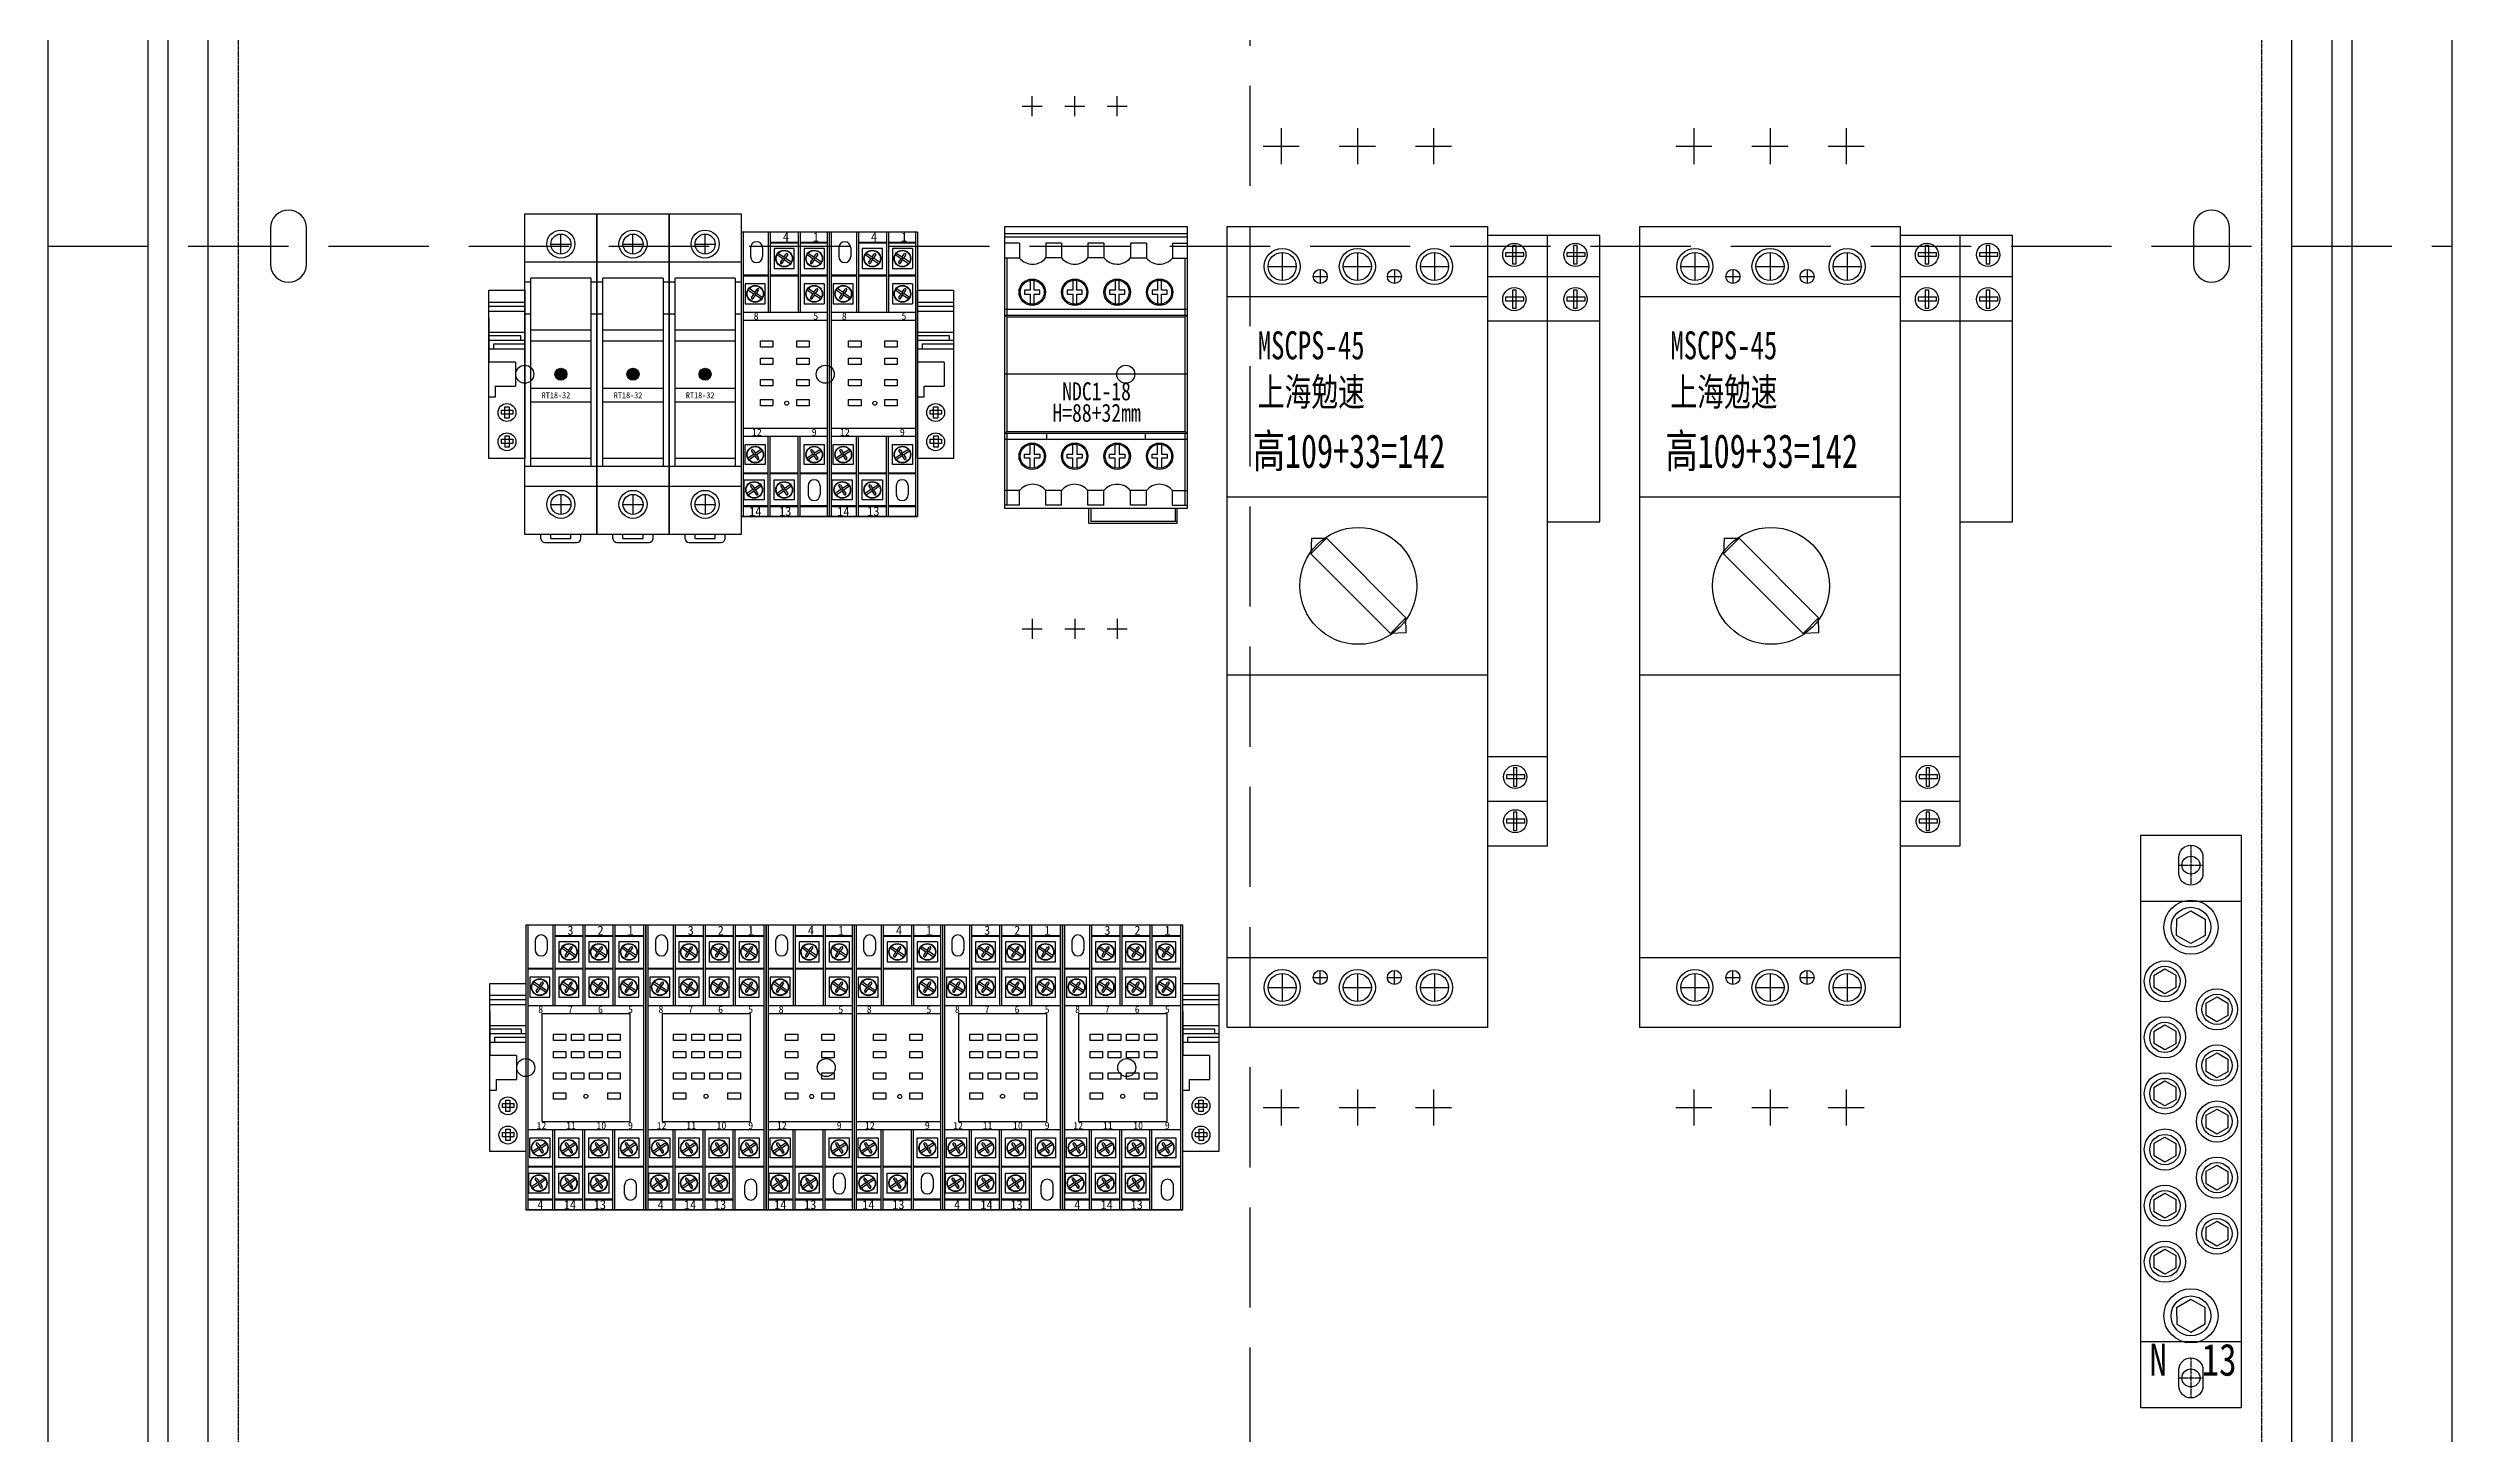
# Model space of a CAD drawing. Extents: x 1629223 to 1629823, y 413747 to 414947.
# Drawn here: x 1629223 to 1629823, y 414050 to 414396 of the extents above; entities that cross this region are included whole.
import ezdxf
from ezdxf.enums import TextEntityAlignment as Align

# ---------------------------------------------------------------- set-up
doc = ezdxf.new("R2010")
doc.units = 0
doc.header["$MEASUREMENT"] = 0
doc.linetypes.add('DASH', pattern=[0.35, 0.25, -0.1])
doc.linetypes.add('LYJS-XX', pattern=[0.35, 0.25, -0.1])
for name, color, linetype in [('EQUIP-插座', 3, 'Continuous'), ('LY-JS-BJ', 7, 'Continuous'), ('LY-JS-YQJ', 7, 'Continuous'), ('LY-SJ-YQJ', 7, 'Continuous'), ('布置图', 20, 'Continuous'), ('注释', 1, 'Continuous')]:
    doc.layers.add(name, color=color, linetype=linetype)
doc.layers.add('LY-二次控制图', color=7, linetype='Continuous', lineweight=18)
doc.styles.add('-宋体', font='', dxfattribs={"width": 0.65})
doc.styles.get('-宋体').set_extended_font_data('NSimSun')

# ---------------------------------------------------------------- blocks, each defined once
blk = doc.blocks.new('A$C7F2E4CF4')
at = {"layer": 'LY-JS-YQJ', "color": 1, "linetype": 'DASH'}
for p, q in [((-3, 0), (3, 0)), ((0, 5), (0, -5))]:
    blk.add_line(p, q, dxfattribs=at)
at = {"layer": 'LY-JS-YQJ', "color": 0, "linetype": 'ByBlock'}
blk.add_lwpolyline([(0, 5), (0, 5, -0.414214), (3, 2), (3, -2, -0.414214), (0, -5), (0, -5, -0.414214), (-3, -2), (-3, 2, -0.414214)], format="xyb", close=True, dxfattribs=at)
blk = doc.blocks.new('13位零排2021')
at = {"layer": 'LY-JS-YQJ', "color": 2, "linetype": 'ByBlock'}
blk.add_lwpolyline([(25, 143), (25, 0), (0, 0), (0, 143)], close=True, dxfattribs=at)
for points in [[(0, 126.5), (25, 126.5)], [(25, 16.5), (0, 16.5)]]:
    blk.add_lwpolyline(points, dxfattribs=at)
at = {"layer": 'LY-JS-YQJ', "color": 3}
for points in [[(12.49, 115.91), (8.94, 117.97), (8.96, 122.07), (12.51, 124.1), (16.06, 122.04), (16.04, 117.94)], [(5.99, 103.38), (3.29, 104.95), (3.3, 108.07), (6.01, 109.62), (8.71, 108.05), (8.7, 104.93)], [(18.99, 96.38), (16.29, 97.95), (16.3, 101.07), (19.01, 102.62), (21.71, 101.05), (21.7, 97.93)], [(5.99, 89.38), (3.29, 90.95), (3.3, 94.07), (6.01, 95.62), (8.71, 94.05), (8.7, 90.93)], [(18.99, 82.38), (16.29, 83.95), (16.3, 87.07), (19.01, 88.62), (21.71, 87.05), (21.7, 83.93)], [(5.99, 75.38), (3.29, 76.95), (3.3, 80.07), (6.01, 81.62), (8.71, 80.05), (8.7, 76.93)], [(18.99, 68.38), (16.29, 69.95), (16.3, 73.07), (19.01, 74.62), (21.71, 73.05), (21.7, 69.93)], [(5.99, 61.38), (3.29, 62.95), (3.3, 66.07), (6.01, 67.62), (8.71, 66.05), (8.7, 62.93)], [(18.99, 54.38), (16.29, 55.95), (16.3, 59.07), (19.01, 60.62), (21.71, 59.05), (21.7, 55.93)], [(5.99, 47.38), (3.29, 48.95), (3.3, 52.07), (6.01, 53.62), (8.71, 52.05), (8.7, 48.93)], [(18.99, 40.38), (16.29, 41.95), (16.3, 45.07), (19.01, 46.62), (21.71, 45.05), (21.7, 41.93)], [(5.99, 33.38), (3.29, 34.95), (3.3, 38.07), (6.01, 39.62), (8.71, 38.05), (8.7, 34.93)], [(12.49, 27.09), (8.94, 25.03), (8.96, 20.93), (12.51, 18.9), (16.06, 20.96), (16.04, 25.06)]]:
    blk.add_lwpolyline(points, close=True, dxfattribs=at)
for centre, radius in [((12.5, 120.01), 6.76), ((12.5, 120.01), 4.97), ((6, 106.5), 5.14), ((6, 106.5), 3.78), ((19, 99.5), 5.14), ((19, 99.5), 3.78), ((6, 92.5), 5.14), ((6, 92.5), 3.78), ((19, 85.5), 5.14), ((19, 85.5), 3.78), ((6, 78.5), 5.14), ((6, 78.5), 3.78), ((19, 71.5), 5.14), ((19, 71.5), 3.78), ((6, 64.5), 5.14), ((6, 64.5), 3.78), ((19, 57.5), 5.14), ((19, 57.5), 3.78), ((6, 50.5), 5.14), ((6, 50.5), 3.78), ((19, 43.5), 5.14), ((19, 43.5), 3.78), ((6, 36.5), 5.14), ((6, 36.5), 3.78), ((12.5, 22.99), 6.76), ((12.5, 22.99), 4.97)]:
    blk.add_circle(centre, radius, dxfattribs=at)
at = {"layer": 'LY-JS-YQJ', "color": 0}
for p in [(12.5, 135.5), (12.5, 7.5)]:
    blk.add_blockref('A$C7F2E4CF4', p, dxfattribs=at)
at = {"layer": 'LY-JS-YQJ', "color": 1, "style": '-宋体', "width": 0.8}
blk.add_text('N', height=8, dxfattribs=at).set_placement((2.16, 8.05))
at = {"layer": 'LY-JS-YQJ', "color": 4, "style": '-宋体', "width": 0.8}
blk.add_text('13', height=8, dxfattribs=at).set_placement((15.18, 8.05))
blk = doc.blocks.new('端子堵头')
at = {"layer": 'LY-JS-YQJ'}
for p, q in [((0, 39.03), (9, 39.03)), ((0, 37.96), (9, 37.96)), ((0, 36.73), (9, 36.73)), ((0, 35), (0, 24)), ((0, 31.48), (9, 31.48)), ((7.97, 30.59), (0, 30.59)), ((7.97, 29.53), (7.97, 30.59)), ((9, 35), (9, 24)), ((9, 34.58), (9, 33.47)), ((0, 29.53), (9, 29.53)), ((0, 27.32), (9, 27.32)), ((1.25, 27.32), (1.25, 28.56)), ((1.25, 28.56), (9, 28.56)), ((6.66, 24), (0, 24)), ((6.66, 24), (6.66, 18)), ((1.59, 15.27), (0, 15.27)), ((1.59, 18), (1.59, 15.27)), ((1.59, 18), (6.66, 18))]:
    blk.add_line(p, q, dxfattribs=at)
for points in [[(0, 42), (9, 42), (9, 0), (0, 0)], [(3.2, 12.05), (6.01, 12.05), (6.01, 10.99), (3.2, 10.99)], [(5.06, 12.84), (5.06, 10.03), (3.99, 10.03), (3.99, 12.84)], [(3.2, 4.76), (6.01, 4.76), (6.01, 3.69), (3.2, 3.69)], [(5.13, 5.6), (5.13, 2.79), (4.06, 2.79), (4.06, 5.6)]]:
    blk.add_lwpolyline(points, close=True, dxfattribs=at)
for centre in [(4.54, 11.43), (4.54, 4.14)]:
    blk.add_circle(centre, 2.23, dxfattribs=at)
blk = doc.blocks.new('接触器NDC1 18A-2022.1')
at = {"color": 0, "linetype": 'Continuous', "lineweight": 25}
for p, q in [((0, 36.91), (45.5, 36.91)), ((0, -33.53), (0, 36.91)), ((45.5, 36.91), (45.5, -33.53)), ((0, 35.17), (45.5, 35.17)), ((0, 34.27), (45.5, 34.27)), ((3.65, 32.71), (0, 32.71)), ((3.65, 32.71), (3.65, 29.01)), ((10.25, 32.71), (10.25, 29.02)), ((14.15, 32.71), (10.25, 32.71)), ((14.15, 32.72), (14.15, 29.02)), ((20.75, 32.72), (20.75, 29.02)), ((24.75, 32.72), (20.75, 32.72)), ((24.75, 32.73), (24.75, 29.03)), ((35.35, 32.71), (31.34, 32.71)), ((35.35, 32.71), (35.35, 29.01)), ((41.85, 32.71), (41.85, 29.01)), ((41.85, 32.71), (45.5, 32.71)), ((3.65, 29.01), (0, 29.01)), ((0.5, 29.01), (0.5, 14.78)), ((24.75, 29.03), (20.75, 29.02)), ((35.35, 29.01), (31.34, 29.01)), ((45, 14.78), (45, 29.01)), ((4.95, 20.97), (4.95, 19.97)), ((6.35, 20.97), (4.95, 20.97)), ((4.95, 19.97), (6.35, 19.97)), ((6.35, 23.42), (6.35, 20.97)), ((6.35, 19.97), (6.35, 17.51)), ((7.35, 20.97), (7.35, 23.42)), ((8.75, 20.97), (7.35, 20.97)), ((7.35, 19.97), (8.75, 19.97)), ((7.35, 17.51), (7.35, 19.97)), ((8.75, 19.97), (8.75, 20.97)), ((15.55, 20.97), (15.55, 19.97)), ((16.95, 20.97), (15.55, 20.97)), ((15.55, 19.97), (16.95, 19.97)), ((16.95, 23.42), (16.95, 20.97)), ((16.95, 19.97), (16.95, 17.51)), ((17.95, 20.97), (17.95, 23.42)), ((19.35, 20.97), (17.95, 20.97)), ((17.95, 19.97), (19.35, 19.97)), ((17.95, 17.51), (17.95, 19.97)), ((19.35, 19.97), (19.35, 20.97)), ((26.15, 20.97), (26.15, 19.97)), ((27.55, 20.97), (26.15, 20.97)), ((26.15, 19.97), (27.55, 19.97)), ((27.55, 23.42), (27.55, 20.97)), ((27.55, 19.97), (27.55, 17.51)), ((28.55, 20.97), (28.55, 23.42)), ((29.95, 20.97), (28.55, 20.97)), ((28.55, 19.97), (29.95, 19.97)), ((28.55, 17.51), (28.55, 19.97)), ((29.95, 19.97), (29.95, 20.97)), ((36.75, 20.97), (36.75, 19.97)), ((38.15, 20.97), (36.75, 20.97)), ((36.75, 19.97), (38.15, 19.97)), ((38.15, 23.42), (38.15, 20.97)), ((38.15, 19.97), (38.15, 17.51)), ((39.15, 20.97), (39.15, 23.42)), ((40.55, 20.97), (39.15, 20.97)), ((39.15, 19.97), (40.55, 19.97)), ((39.15, 17.51), (39.15, 19.97)), ((40.55, 19.97), (40.55, 20.97)), ((0, 16.22), (45.5, 16.22)), ((0, 14.78), (45.5, 14.78)), ((0.5, 14.28), (0, 14.78)), ((0.5, 14.28), (0.5, -14.28)), ((45, 14.28), (0.5, 14.28)), ((45.5, 14.78), (45, 14.28)), ((45, -14.28), (45, 14.28)), ((0.5, -14.28), (0, -14.78)), ((45.5, -14.78), (0, -14.78)), ((0, -16.22), (45.5, -16.22)), ((45.5, -16.28), (0, -16.28)), ((0.5, -14.28), (45, -14.28)), ((0.5, -14.78), (0.5, -32.63)), ((6.35, -19.97), (6.35, -17.51)), ((7.35, -17.51), (7.35, -19.97)), ((10.5, -16.28), (10.5, -14.78)), ((16.95, -19.97), (16.95, -17.51)), ((17.95, -17.51), (17.95, -19.97)), ((27.55, -19.97), (27.55, -17.51)), ((28.55, -17.51), (28.55, -19.97)), ((35, -14.78), (35, -16.28)), ((38.15, -19.97), (38.15, -17.51)), ((39.15, -17.51), (39.15, -19.97)), ((45.5, -14.78), (45, -14.28)), ((45, -32.71), (45, -14.78)), ((4.95, -19.97), (6.35, -19.97)), ((4.95, -20.97), (4.95, -19.97)), ((6.35, -20.97), (4.95, -20.97)), ((6.35, -23.42), (6.35, -20.97)), ((7.35, -19.97), (8.75, -19.97)), ((7.35, -20.97), (7.35, -23.42)), ((8.75, -20.97), (7.35, -20.97)), ((8.75, -19.97), (8.75, -20.97)), ((15.55, -19.97), (16.95, -19.97)), ((15.55, -20.97), (15.55, -19.97)), ((16.95, -20.97), (15.55, -20.97)), ((16.95, -23.42), (16.95, -20.97)), ((17.95, -19.97), (19.35, -19.97)), ((17.95, -20.97), (17.95, -23.42)), ((19.35, -20.97), (17.95, -20.97)), ((19.35, -19.97), (19.35, -20.97)), ((26.15, -19.97), (27.55, -19.97)), ((26.15, -20.97), (26.15, -19.97)), ((27.55, -20.97), (26.15, -20.97)), ((27.55, -23.42), (27.55, -20.97)), ((28.55, -19.97), (29.95, -19.97)), ((28.55, -20.97), (28.55, -23.42)), ((29.95, -20.97), (28.55, -20.97)), ((29.95, -19.97), (29.95, -20.97)), ((36.75, -19.97), (38.15, -19.97)), ((36.75, -20.97), (36.75, -19.97)), ((38.15, -20.97), (36.75, -20.97)), ((38.15, -23.42), (38.15, -20.97)), ((39.15, -19.97), (40.55, -19.97)), ((39.15, -20.97), (39.15, -23.42)), ((40.55, -20.97), (39.15, -20.97)), ((40.55, -19.97), (40.55, -20.97)), ((3.65, -29.01), (0, -29.01)), ((3.65, -32.71), (3.65, -29.01)), ((10.25, -32.71), (10.25, -29.02)), ((14.15, -32.72), (14.15, -29.02)), ((20.75, -32.72), (20.75, -29.02)), ((24.75, -29.03), (20.75, -29.02)), ((24.75, -32.73), (24.75, -29.03)), ((35.35, -29.01), (31.34, -29.01)), ((35.35, -32.71), (35.35, -29.01)), ((41.85, -32.71), (41.85, -29.01)), ((3.65, -32.71), (0, -32.71)), ((14.15, -32.71), (10.25, -32.71)), ((24.75, -32.72), (20.75, -32.72)), ((20.95, -37.29), (20.95, -33.53)), ((21.45, -33.53), (21.45, -36.79)), ((35.35, -32.71), (31.34, -32.71)), ((41.85, -32.71), (45.5, -32.71)), ((42.5, -33.53), (42.5, -36.79)), ((43, -37.29), (43, -33.53)), ((43, -37.29), (20.95, -37.29))]:
    blk.add_line(p, q, dxfattribs=at)
at = {"color": 0}
for p, q in [((31.34, 32.71), (31.34, 29.01)), ((14.15, 29.02), (10.25, 29.02)), ((41.85, 29.01), (45.5, 29.01)), ((14.15, -29.02), (10.25, -29.02)), ((31.34, -32.71), (31.34, -29.01)), ((41.85, -29.01), (45.5, -29.01)), ((45.5, -33.53), (0, -33.53)), ((43, -36.79), (21.45, -36.79))]:
    blk.add_line(p, q, dxfattribs=at)
at = {"color": 1, "linetype": 'Continuous', "lineweight": 25}
blk.add_line((45.5, 0), (0, 0), dxfattribs=at)
at = {"color": 0}
for centre, radius in [((6.85, 20.47), 3.3), ((6.85, 20.47), 3), ((17.45, 20.47), 3.3), ((17.45, 20.47), 3), ((28.05, 20.47), 3.3), ((28.05, 20.47), 3), ((38.65, 20.47), 3.3), ((38.65, 20.47), 3), ((6.85, -20.47), 3.3), ((6.85, -20.47), 3), ((17.45, -20.47), 3.3), ((17.45, -20.47), 3), ((28.05, -20.47), 3.3), ((28.05, -20.47), 3), ((38.65, -20.47), 3.3), ((38.65, -20.47), 3)]:
    blk.add_circle(centre, radius, dxfattribs=at)
at = {"color": 0, "linetype": 'Continuous', "lineweight": 25}
for centre, radius, start, end in [((6.95, 31.76), 4.29, 219.88933, 320.30086), ((17.45, 31.78), 4.3, 219.95019, 320.04981), ((28.05, 31.78), 4.29, 219.69937, 319.91978), ((38.6, 31.67), 4.2, 219.26774, 320.73227), ((6.95, -31.76), 4.29, 39.69914, 140.11067), ((17.45, -31.78), 4.3, 39.95019, 140.04981), ((28.05, -31.78), 4.29, 40.08022, 140.30063), ((38.6, -31.67), 4.2, 39.26773, 140.73226)]:
    blk.add_arc(centre, radius, start, end, dxfattribs=at)
at = {"layer": 'LY-SJ-YQJ', "color": 1, "linetype": 'ByBlock'}
for p, q in [((4.35, 66.92), (9.35, 66.92)), ((6.85, 64.42), (6.85, 69.42)), ((14.95, 66.92), (19.95, 66.92)), ((17.45, 64.42), (17.45, 69.42)), ((25.55, 66.92), (30.55, 66.92)), ((28.05, 64.42), (28.05, 69.42)), ((4.35, -63.53), (9.35, -63.53)), ((6.85, -61.03), (6.85, -66.03)), ((14.95, -63.53), (19.95, -63.53)), ((17.45, -61.03), (17.45, -66.03)), ((25.55, -63.53), (30.55, -63.53)), ((28.05, -61.03), (28.05, -66.03))]:
    blk.add_line(p, q, dxfattribs=at)
at = {"color": 3, "linetype": 'ByBlock', "lineweight": -3, "style": '-宋体', "width": 0.8}
for s, p in [('NDC1-18', (22.91, -4.26)), ('H=88+32mm', (22.91, -9.63))]:
    blk.add_text(s, height=4.5, dxfattribs=at).set_placement(p, align=Align.MIDDLE_CENTER)
blk = doc.blocks.new('RT18保险 正视图')
at = {"layer": 'LY-JS-YQJ'}
blk.add_hatch(color=1, dxfattribs=at).paths.add_polyline_path([(1.5, -40, 1), (-1.5, -40, 1)])
for p, q in [((-9, -80), (-9, 0)), ((-9, 0), (9, 0)), ((9, 0), (9, -80)), ((0, -10.01), (0, -5.01)), ((-2.5, -7.51), (2.5, -7.51)), ((9, -12.01), (-9, -12.01)), ((-7.5, -17), (-9, -17)), ((7.5, -16), (-7.5, -16)), ((-7.5, -63), (-7.5, -16)), ((7.5, -16), (7.5, -63)), ((9, -17), (7.5, -17)), ((-7.5, -25), (-9, -25)), ((7.5, -29), (-7.5, -29)), ((9, -25), (7.5, -25)), ((7.5, -31.75), (-7.5, -31.75)), ((-7.5, -43.5), (7.5, -43.5)), ((-7.5, -46.9), (7.5, -46.9)), ((9, -63), (-9, -63)), ((7.5, -61), (-7.5, -61)), ((9, -67.99), (-9, -67.99)), ((0, -69.99), (0, -74.99)), ((-2.5, -72.49), (2.5, -72.49)), ((9, -80), (-9, -80)), ((-5, -81), (-5, -80)), ((-4, -82), (4, -82)), ((-2.5, -81), (-2.5, -80)), ((-2.5, -81), (2.5, -81)), ((2.5, -81), (2.5, -80)), ((5, -81), (5, -80))]:
    blk.add_line(p, q, dxfattribs=at)
for centre, radius in [((0, -7.51), 3.5), ((0, -7.51), 2.5), ((0, -72.49), 3.5), ((0, -72.49), 2.5)]:
    blk.add_circle(centre, radius, dxfattribs=at)
at = {"layer": 'LY-JS-YQJ', "color": 1}
blk.add_circle((0, -40), 1.5, dxfattribs=at)
at = {"layer": 'LY-JS-YQJ'}
for centre, start, end in [((-4, -81), 180, 270), ((4, -81), 270, 0)]:
    blk.add_arc(centre, 1, start, end, dxfattribs=at)
at = {"layer": 'LY-JS-YQJ', "insert": (-4.8, -44.5), "char_height": 1.5, "width": 12.3, "attachment_point": 1}
blk.add_mtext('RT18-32', dxfattribs=at)
blk = doc.blocks.new('RT18-32X-6A')
at = {"layer": 'LY-JS-YQJ'}
blk.add_blockref('RT18保险 正视图', (9, 80), dxfattribs=at)
blk = doc.blocks.new('HH54P')
at = {"layer": 'LY-JS-YQJ'}
for p, q in [((0, 71), (0, 68.5)), ((30, 71), (0, 71)), ((0, 71), (0, 0)), ((0.5, 71), (0.5, 0)), ((2.34, 67.09), (2.34, 64.88)), ((5.34, 67.09), (5.34, 64.88)), ((6.75, 71), (6.75, 51)), ((7.25, 71), (7.25, 51)), ((7.25, 68.5), (14.25, 68.5)), ((7.25, 68.3), (14.25, 68.3)), ((13.24, 66.87), (8.24, 66.87)), ((8.24, 66.87), (8.24, 61.87)), ((13.24, 61.87), (13.24, 66.87)), ((14.25, 71), (14.25, 51)), ((14.75, 71), (14.75, 51)), ((14.75, 68.5), (21.75, 68.5)), ((14.75, 68.3), (21.75, 68.3)), ((15.74, 66.87), (15.74, 61.87)), ((20.74, 66.87), (15.74, 66.87)), ((20.74, 61.87), (20.74, 66.87)), ((21.75, 71), (21.75, 51)), ((22.25, 71), (22.25, 51)), ((22.25, 68.5), (29.5, 68.5)), ((22.25, 68.3), (29.5, 68.3)), ((28.24, 66.87), (23.24, 66.87)), ((23.24, 66.87), (23.24, 61.87)), ((28.24, 61.87), (28.24, 66.87)), ((29.5, 0), (29.5, 71)), ((30, 0), (30, 71)), ((0.5, 60.3), (6.75, 60.3)), ((0.5, 60.1), (6.75, 60.1)), ((7.25, 60.3), (14.25, 60.3)), ((7.25, 60.1), (14.25, 60.1)), ((8.24, 61.87), (13.24, 61.87)), ((10.4, 64.3), (8.95, 65.27)), ((10.67, 64.71), (9.21, 65.67)), ((9.86, 63.48), (10.4, 64.3)), ((10.26, 63.22), (10.8, 64.04)), ((11.07, 64.44), (10.4, 64.3)), ((10.67, 64.71), (11.21, 65.53)), ((10.67, 64.71), (10.8, 64.04)), ((12.26, 63.08), (10.8, 64.04)), ((11.07, 64.44), (11.61, 65.26)), ((12.53, 63.48), (11.07, 64.44)), ((14.75, 60.3), (21.75, 60.3)), ((14.75, 60.1), (21.75, 60.1)), ((15.74, 61.87), (20.74, 61.87)), ((17.9, 64.3), (16.45, 65.27)), ((18.17, 64.71), (16.71, 65.67)), ((17.36, 63.48), (17.9, 64.3)), ((17.76, 63.22), (18.3, 64.04)), ((18.57, 64.44), (17.9, 64.3)), ((18.17, 64.71), (18.71, 65.53)), ((18.17, 64.71), (18.3, 64.04)), ((19.76, 63.08), (18.3, 64.04)), ((18.57, 64.44), (19.11, 65.26)), ((20.03, 63.48), (18.57, 64.44)), ((22.25, 60.3), (29.5, 60.3)), ((22.25, 60.1), (29.5, 60.1)), ((23.24, 61.87), (28.24, 61.87)), ((25.4, 64.3), (23.95, 65.27)), ((25.67, 64.71), (24.21, 65.67)), ((24.86, 63.48), (25.4, 64.3)), ((25.26, 63.22), (25.8, 64.04)), ((26.07, 64.44), (25.4, 64.3)), ((25.67, 64.71), (26.21, 65.53)), ((25.67, 64.71), (25.8, 64.04)), ((27.26, 63.08), (25.8, 64.04)), ((26.07, 64.44), (26.61, 65.26)), ((27.53, 63.48), (26.07, 64.44)), ((5.99, 58.07), (0.99, 58.07)), ((0.99, 58.07), (0.99, 53.07)), ((3.15, 55.51), (1.7, 56.47)), ((3.42, 55.91), (1.96, 56.87)), ((2.61, 54.68), (3.15, 55.51)), ((3.01, 54.42), (3.55, 55.24)), ((3.82, 55.64), (3.15, 55.51)), ((3.42, 55.91), (3.96, 56.73)), ((3.42, 55.91), (3.55, 55.24)), ((5.01, 54.28), (3.55, 55.24)), ((3.82, 55.64), (4.36, 56.46)), ((5.28, 54.68), (3.82, 55.64)), ((5.99, 53.07), (5.99, 58.07)), ((8.24, 58.07), (8.24, 53.07)), ((13.24, 58.07), (8.24, 58.07)), ((10.4, 55.51), (8.95, 56.47)), ((10.67, 55.91), (9.21, 56.87)), ((9.86, 54.68), (10.4, 55.51)), ((10.26, 54.42), (10.8, 55.24)), ((11.07, 55.64), (10.4, 55.51)), ((10.67, 55.91), (11.21, 56.73)), ((10.67, 55.91), (10.8, 55.24)), ((12.26, 54.28), (10.8, 55.24)), ((11.07, 55.64), (11.61, 56.46)), ((12.53, 54.68), (11.07, 55.64)), ((13.24, 53.07), (13.24, 58.07)), ((20.74, 58.07), (15.74, 58.07)), ((15.74, 58.07), (15.74, 53.07)), ((17.9, 55.51), (16.45, 56.47)), ((18.17, 55.91), (16.71, 56.87)), ((17.36, 54.68), (17.9, 55.51)), ((17.76, 54.42), (18.3, 55.24)), ((18.57, 55.64), (17.9, 55.51)), ((18.17, 55.91), (18.71, 56.73)), ((18.17, 55.91), (18.3, 55.24)), ((19.76, 54.28), (18.3, 55.24)), ((18.57, 55.64), (19.11, 56.46)), ((20.03, 54.68), (18.57, 55.64)), ((20.74, 53.07), (20.74, 58.07)), ((23.24, 58.07), (23.24, 53.07)), ((28.24, 58.07), (23.24, 58.07)), ((25.4, 55.51), (23.95, 56.47)), ((25.67, 55.91), (24.21, 56.87)), ((24.86, 54.68), (25.4, 55.51)), ((25.26, 54.42), (25.8, 55.24)), ((26.07, 55.64), (25.4, 55.51)), ((25.67, 55.91), (26.21, 56.73)), ((25.67, 55.91), (25.8, 55.24)), ((27.26, 54.28), (25.8, 55.24)), ((26.07, 55.64), (26.61, 56.46)), ((27.53, 54.68), (26.07, 55.64)), ((28.24, 53.07), (28.24, 58.07)), ((0.5, 51), (29.5, 51)), ((0.99, 53.07), (5.99, 53.07)), ((4, 49), (4, 22)), ((4, 49), (26, 49)), ((8.24, 53.07), (13.24, 53.07)), ((15.74, 53.07), (20.74, 53.07)), ((23.24, 53.07), (28.24, 53.07)), ((26, 49), (26, 22)), ((0.5, 20), (29.5, 20)), ((4, 22), (26, 22)), ((6.75, 0), (6.75, 20)), ((7.25, 0), (7.25, 20)), ((14.25, 0), (14.25, 20)), ((14.75, 0), (14.75, 20)), ((21.75, 0), (21.75, 20)), ((22.25, 0), (22.25, 20)), ((0.99, 12.93), (0.99, 17.93)), ((0.99, 17.93), (5.99, 17.93)), ((5.99, 12.93), (0.99, 12.93)), ((3.15, 15.49), (1.7, 14.53)), ((3.42, 15.09), (1.96, 14.13)), ((2.61, 16.32), (3.15, 15.49)), ((3.01, 16.58), (3.55, 15.76)), ((3.82, 15.36), (3.15, 15.49)), ((3.42, 15.09), (3.55, 15.76)), ((3.42, 15.09), (3.96, 14.27)), ((5.01, 16.72), (3.55, 15.76)), ((5.28, 16.32), (3.82, 15.36)), ((3.82, 15.36), (4.36, 14.54)), ((5.99, 17.93), (5.99, 12.93)), ((8.24, 17.93), (13.24, 17.93)), ((8.24, 12.93), (8.24, 17.93)), ((13.24, 12.93), (8.24, 12.93)), ((10.4, 15.49), (8.95, 14.53)), ((10.67, 15.09), (9.21, 14.13)), ((9.86, 16.32), (10.4, 15.49)), ((10.26, 16.58), (10.8, 15.76)), ((11.07, 15.36), (10.4, 15.49)), ((10.67, 15.09), (10.8, 15.76)), ((10.67, 15.09), (11.21, 14.27)), ((12.26, 16.72), (10.8, 15.76)), ((12.53, 16.32), (11.07, 15.36)), ((11.07, 15.36), (11.61, 14.54)), ((13.24, 17.93), (13.24, 12.93)), ((15.74, 12.93), (15.74, 17.93)), ((15.74, 17.93), (20.74, 17.93)), ((20.74, 12.93), (15.74, 12.93)), ((17.9, 15.49), (16.45, 14.53)), ((18.17, 15.09), (16.71, 14.13)), ((17.36, 16.32), (17.9, 15.49)), ((17.76, 16.58), (18.3, 15.76)), ((18.57, 15.36), (17.9, 15.49)), ((18.17, 15.09), (18.3, 15.76)), ((18.17, 15.09), (18.71, 14.27)), ((19.76, 16.72), (18.3, 15.76)), ((20.03, 16.32), (18.57, 15.36)), ((18.57, 15.36), (19.11, 14.54)), ((20.74, 17.93), (20.74, 12.93)), ((23.24, 17.93), (28.24, 17.93)), ((23.24, 12.93), (23.24, 17.93)), ((28.24, 12.93), (23.24, 12.93)), ((25.4, 15.49), (23.95, 14.53)), ((25.67, 15.09), (24.21, 14.13)), ((24.86, 16.32), (25.4, 15.49)), ((25.26, 16.58), (25.8, 15.76)), ((26.07, 15.36), (25.4, 15.49)), ((25.67, 15.09), (25.8, 15.76)), ((25.67, 15.09), (26.21, 14.27)), ((27.26, 16.72), (25.8, 15.76)), ((27.53, 16.32), (26.07, 15.36)), ((26.07, 15.36), (26.61, 14.54)), ((28.24, 17.93), (28.24, 12.93)), ((0.5, 10.9), (6.75, 10.9)), ((0.5, 10.7), (6.75, 10.7)), ((0.74, 4.13), (0.74, 9.13)), ((0.74, 9.13), (5.74, 9.13)), ((2.9, 6.7), (1.45, 5.73)), ((3.17, 6.29), (1.71, 5.33)), ((2.36, 7.52), (2.9, 6.7)), ((2.76, 7.78), (3.3, 6.96)), ((3.57, 6.56), (2.9, 6.7)), ((3.17, 6.29), (3.3, 6.96)), ((3.17, 6.29), (3.71, 5.47)), ((4.76, 7.92), (3.3, 6.96)), ((5.03, 7.52), (3.57, 6.56)), ((3.57, 6.56), (4.11, 5.74)), ((5.74, 9.13), (5.74, 4.13)), ((7.25, 10.9), (14.25, 10.9)), ((7.25, 10.7), (14.25, 10.7)), ((8.24, 9.13), (13.24, 9.13)), ((8.24, 4.13), (8.24, 9.13)), ((10.4, 6.7), (8.95, 5.73)), ((10.67, 6.29), (9.21, 5.33)), ((9.86, 7.52), (10.4, 6.7)), ((10.26, 7.78), (10.8, 6.96)), ((11.07, 6.56), (10.4, 6.7)), ((10.67, 6.29), (10.8, 6.96)), ((10.67, 6.29), (11.21, 5.47)), ((12.26, 7.92), (10.8, 6.96)), ((12.53, 7.52), (11.07, 6.56)), ((11.07, 6.56), (11.61, 5.74)), ((13.24, 9.13), (13.24, 4.13)), ((14.75, 10.9), (21.75, 10.9)), ((14.75, 10.7), (21.75, 10.7)), ((15.74, 4.13), (15.74, 9.13)), ((15.74, 9.13), (20.74, 9.13)), ((17.9, 6.7), (16.45, 5.73)), ((18.17, 6.29), (16.71, 5.33)), ((17.36, 7.52), (17.9, 6.7)), ((17.76, 7.78), (18.3, 6.96)), ((18.57, 6.56), (17.9, 6.7)), ((18.17, 6.29), (18.3, 6.96)), ((18.17, 6.29), (18.71, 5.47)), ((19.76, 7.92), (18.3, 6.96)), ((20.03, 7.52), (18.57, 6.56)), ((18.57, 6.56), (19.11, 5.74)), ((20.74, 9.13), (20.74, 4.13)), ((22.25, 10.9), (29.5, 10.9)), ((22.25, 10.7), (29.5, 10.7)), ((24.65, 3.91), (24.65, 6.12)), ((27.65, 3.91), (27.65, 6.12)), ((30, 0), (0, 0)), ((0, 0), (30, 0)), ((0.5, 2.7), (6.75, 2.7)), ((0.5, 2.5), (6.75, 2.5)), ((5.74, 4.13), (0.74, 4.13)), ((7.25, 2.7), (14.25, 2.7)), ((7.25, 2.5), (14.25, 2.5)), ((13.24, 4.13), (8.24, 4.13)), ((14.75, 2.7), (21.75, 2.7)), ((14.75, 2.5), (21.75, 2.5)), ((20.74, 4.13), (15.74, 4.13))]:
    blk.add_line(p, q, dxfattribs=at)
for points in [[(6.88, 43.81), (9.97, 43.81), (9.97, 42.22), (6.88, 42.22)], [(11.41, 43.81), (14.5, 43.81), (14.5, 42.22), (11.41, 42.22)], [(15.93, 43.81), (19.03, 43.81), (19.03, 42.22), (15.93, 42.22)], [(20.46, 43.81), (23.56, 43.81), (23.56, 42.22), (20.46, 42.22)], [(6.88, 39.53), (9.97, 39.53), (9.97, 37.95), (6.88, 37.95)], [(11.41, 39.53), (14.5, 39.53), (14.5, 37.95), (11.41, 37.95)], [(15.93, 39.53), (19.03, 39.53), (19.03, 37.95), (15.93, 37.95)], [(20.46, 39.53), (23.56, 39.53), (23.56, 37.95), (20.46, 37.95)], [(6.88, 34.15), (9.97, 34.15), (9.97, 32.57), (6.88, 32.57)], [(11.41, 34.15), (14.5, 34.15), (14.5, 32.57), (11.41, 32.57)], [(15.93, 34.15), (19.03, 34.15), (19.03, 32.57), (15.93, 32.57)], [(20.46, 34.15), (23.56, 34.15), (23.56, 32.57), (20.46, 32.57)], [(6.88, 29.16), (9.97, 29.16), (9.97, 27.58), (6.88, 27.58)], [(20.46, 29.16), (23.56, 29.16), (23.56, 27.58), (20.46, 27.58)]]:
    blk.add_lwpolyline(points, close=True, dxfattribs=at)
for centre, radius in [((10.74, 64.37), 2.09), ((10.74, 64.37), 2), ((18.24, 64.37), 2.09), ((18.24, 64.37), 2), ((25.74, 64.37), 2.09), ((25.74, 64.37), 2), ((3.49, 55.57), 2.09), ((3.49, 55.57), 2), ((10.74, 55.57), 2.09), ((10.74, 55.57), 2), ((18.24, 55.57), 2.09), ((18.24, 55.57), 2), ((25.74, 55.57), 2.09), ((25.74, 55.57), 2), ((15, 28.33), 0.5), ((3.49, 15.43), 2.09), ((3.49, 15.43), 2), ((10.74, 15.43), 2.09), ((10.74, 15.43), 2), ((18.24, 15.43), 2.09), ((18.24, 15.43), 2), ((25.74, 15.43), 2.09), ((25.74, 15.43), 2), ((3.24, 6.63), 2.09), ((3.24, 6.63), 2), ((10.74, 6.63), 2.09), ((10.74, 6.63), 2), ((18.24, 6.63), 2.09), ((18.24, 6.63), 2)]:
    blk.add_circle(centre, radius, dxfattribs=at)
for centre, radius, start, end in [((3.84, 67.09), 1.5, 0, 180), ((3.84, 64.88), 1.5, 180, 0), ((10.06, 63.35), 0.24, 146.59494, 326.59494), ((11.41, 65.39), 0.24, 326.59494, 146.59494), ((17.56, 63.35), 0.24, 146.59494, 326.59494), ((18.91, 65.39), 0.24, 326.59494, 146.59494), ((25.06, 63.35), 0.24, 146.59494, 326.59494), ((26.41, 65.39), 0.24, 326.59494, 146.59494), ((2.81, 54.55), 0.24, 146.59494, 326.59494), ((4.16, 56.6), 0.24, 326.59494, 146.59494), ((10.06, 54.55), 0.24, 146.59494, 326.59494), ((11.41, 56.6), 0.24, 326.59494, 146.59494), ((17.56, 54.55), 0.24, 146.59494, 326.59494), ((18.91, 56.6), 0.24, 326.59494, 146.59494), ((25.06, 54.55), 0.24, 146.59494, 326.59494), ((26.41, 56.6), 0.24, 326.59494, 146.59494), ((2.81, 16.45), 0.24, 33.40506, 213.40506), ((4.16, 14.4), 0.24, 213.40506, 33.40506), ((10.06, 16.45), 0.24, 33.40506, 213.40506), ((11.41, 14.4), 0.24, 213.40506, 33.40506), ((17.56, 16.45), 0.24, 33.40506, 213.40506), ((18.91, 14.4), 0.24, 213.40506, 33.40506), ((25.06, 16.45), 0.24, 33.40506, 213.40506), ((26.41, 14.4), 0.24, 213.40506, 33.40506), ((2.56, 7.65), 0.24, 33.40506, 213.40506), ((10.06, 7.65), 0.24, 33.40506, 213.40506), ((17.56, 7.65), 0.24, 33.40506, 213.40506), ((26.15, 6.12), 1.5, 0, 180), ((3.91, 5.61), 0.24, 213.40506, 33.40506), ((11.41, 5.61), 0.24, 213.40506, 33.40506), ((18.91, 5.61), 0.24, 213.40506, 33.40506), ((26.15, 3.91), 1.5, 180, 0)]:
    blk.add_arc(centre, radius, start, end, dxfattribs=at)
for s, insert, char_height, width, attachment_point in [('{\\fSimSun|b0|i0|c134|p2;3}', (10.4, 70.88), 2.25, 1.0919, 1), ('{\\fSimSun|b0|i0|c134|p2;2}', (17.9, 70.88), 2.25, 1.0919, 1), ('{\\fSimSun|b0|i0|c134|p2;1}', (25.4, 70.88), 2.25, 1.0919, 1), ('{\\fSimSun|b0|i0|c134|p2;8}', (3.12, 50.91), 1.8, 0.8735, 1), ('{\\fSimSun|b0|i0|c134|p2;7}', (10.52, 50.91), 1.8, 0.8735, 1), ('{\\fSimSun|b0|i0|c134|p2;6}', (18.02, 50.91), 1.8, 0.8735, 1), ('{\\fSimSun|b0|i0|c134|p2;5}', (25.52, 50.91), 1.8, 0.8735, 1), ('{\\fSimSun|b0|i0|c134|p2;12}', (2.68, 21.91), 1.8, 0.8735, 1), ('{\\fSimSun|b0|i0|c134|p2;11}', (10.07, 21.91), 1.8, 0.8735, 1), ('{\\fSimSun|b0|i0|c134|p2;10}', (17.62, 21.91), 1.8, 0.8735, 1), ('{\\fSimSun|b0|i0|c134|p2;9}', (25.52, 21.91), 1.8, 0.8735, 1), ('{\\fSimSun|b0|i0|c134|p2;4}', (2.9, 0.12), 2.25, 1.0919, 7), ('{\\fSimSun|b0|i0|c134|p2;14}', (9.47, 0.12), 2.25, 1.0919, 7), ('{\\fSimSun|b0|i0|c134|p2;13}', (16.97, 0.12), 2.25, 1.0919, 7)]:
    blk.add_mtext(s, dxfattribs=dict(at, insert=insert, char_height=char_height, width=width, attachment_point=attachment_point))
blk = doc.blocks.new('HH52P')
at = {"layer": 'LY-JS-YQJ'}
for p, q in [((0, 71), (0, 0)), ((22, 71), (0, 71)), ((0, 71), (0, 68.5)), ((0.5, 71), (0.5, 0)), ((2.34, 67.09), (2.34, 64.88)), ((5.34, 67.09), (5.34, 64.88)), ((6.75, 71), (6.75, 51)), ((7.25, 71), (7.25, 51)), ((7.25, 68.5), (14.25, 68.5)), ((7.25, 68.3), (14.25, 68.3)), ((8.24, 66.87), (8.24, 61.87)), ((13.24, 66.87), (8.24, 66.87)), ((13.24, 61.87), (13.24, 66.87)), ((14.25, 71), (14.25, 51)), ((14.75, 71), (14.75, 51)), ((14.75, 68.5), (21.5, 68.5)), ((14.75, 68.3), (21.5, 68.3)), ((20.74, 66.87), (15.74, 66.87)), ((15.74, 66.87), (15.74, 61.87)), ((20.74, 66.87), (20.74, 61.87)), ((21.5, 71), (21.5, 0)), ((22, 71), (22, 0)), ((0.5, 60.3), (6.75, 60.3)), ((0.5, 60.1), (6.75, 60.1)), ((7.25, 60.3), (14.25, 60.3)), ((7.25, 60.1), (14.25, 60.1)), ((8.24, 61.87), (13.24, 61.87)), ((10.4, 64.3), (8.95, 65.27)), ((10.67, 64.71), (9.21, 65.67)), ((9.86, 63.48), (10.4, 64.3)), ((10.26, 63.22), (10.8, 64.04)), ((11.07, 64.44), (10.4, 64.3)), ((10.67, 64.71), (11.21, 65.53)), ((10.67, 64.71), (10.8, 64.04)), ((12.26, 63.08), (10.8, 64.04)), ((11.07, 64.44), (11.61, 65.26)), ((12.53, 63.48), (11.07, 64.44)), ((14.75, 60.3), (21.5, 60.3)), ((14.75, 60.1), (21.5, 60.1)), ((15.74, 61.87), (20.74, 61.87)), ((17.9, 64.3), (16.45, 65.27)), ((18.17, 64.71), (16.71, 65.67)), ((17.36, 63.48), (17.9, 64.3)), ((17.76, 63.22), (18.3, 64.04)), ((18.57, 64.44), (17.9, 64.3)), ((18.17, 64.71), (18.71, 65.53)), ((18.17, 64.71), (18.3, 64.04)), ((19.76, 63.08), (18.3, 64.04)), ((18.57, 64.44), (19.11, 65.26)), ((20.03, 63.48), (18.57, 64.44)), ((0.99, 58.07), (0.99, 53.07)), ((5.99, 58.07), (0.99, 58.07)), ((3.15, 55.51), (1.7, 56.47)), ((3.42, 55.91), (1.96, 56.87)), ((2.61, 54.68), (3.15, 55.51)), ((3.01, 54.42), (3.55, 55.24)), ((3.82, 55.64), (3.15, 55.51)), ((3.42, 55.91), (3.96, 56.73)), ((3.42, 55.91), (3.55, 55.24)), ((5.01, 54.28), (3.55, 55.24)), ((3.82, 55.64), (4.36, 56.46)), ((5.28, 54.68), (3.82, 55.64)), ((5.99, 53.07), (5.99, 58.07)), ((15.74, 58.07), (15.74, 53.07)), ((20.74, 58.07), (15.74, 58.07)), ((17.9, 55.51), (16.45, 56.47)), ((18.17, 55.91), (16.71, 56.87)), ((17.36, 54.68), (17.9, 55.51)), ((17.76, 54.42), (18.3, 55.24)), ((18.57, 55.64), (17.9, 55.51)), ((18.17, 55.91), (18.71, 56.73)), ((18.17, 55.91), (18.3, 55.24)), ((19.76, 54.28), (18.3, 55.24)), ((18.57, 55.64), (19.11, 56.46)), ((20.03, 54.68), (18.57, 55.64)), ((20.74, 58.07), (20.74, 53.07)), ((0.5, 51), (21.5, 51)), ((0.5, 49), (21.5, 49)), ((0.99, 53.07), (5.99, 53.07)), ((15.74, 53.07), (20.74, 53.07)), ((0.5, 22), (21.5, 22)), ((0.5, 20), (21.5, 20)), ((6.75, 0), (6.75, 20)), ((7.25, 0), (7.25, 20)), ((14.25, 0), (14.25, 20)), ((14.75, 0), (14.75, 20)), ((0.99, 17.93), (5.99, 17.93)), ((0.99, 12.93), (0.99, 17.93)), ((5.99, 12.93), (0.99, 12.93)), ((3.15, 15.49), (1.7, 14.53)), ((3.42, 15.09), (1.96, 14.13)), ((2.61, 16.32), (3.15, 15.49)), ((3.01, 16.58), (3.55, 15.76)), ((3.82, 15.36), (3.15, 15.49)), ((3.42, 15.09), (3.55, 15.76)), ((3.42, 15.09), (3.96, 14.27)), ((5.01, 16.72), (3.55, 15.76)), ((5.28, 16.32), (3.82, 15.36)), ((3.82, 15.36), (4.36, 14.54)), ((5.99, 17.93), (5.99, 12.93)), ((15.74, 17.93), (20.74, 17.93)), ((15.74, 12.93), (15.74, 17.93)), ((20.74, 12.93), (15.74, 12.93)), ((17.9, 15.49), (16.45, 14.53)), ((18.17, 15.09), (16.71, 14.13)), ((17.36, 16.32), (17.9, 15.49)), ((17.76, 16.58), (18.3, 15.76)), ((18.57, 15.36), (17.9, 15.49)), ((18.17, 15.09), (18.3, 15.76)), ((18.17, 15.09), (18.71, 14.27)), ((19.76, 16.72), (18.3, 15.76)), ((20.03, 16.32), (18.57, 15.36)), ((18.57, 15.36), (19.11, 14.54)), ((20.74, 17.93), (20.74, 12.93)), ((0.5, 10.9), (6.75, 10.9)), ((0.5, 10.7), (6.75, 10.7)), ((0.74, 9.13), (5.74, 9.13)), ((0.74, 4.13), (0.74, 9.13)), ((2.9, 6.7), (1.45, 5.73)), ((3.17, 6.29), (1.71, 5.33)), ((2.36, 7.52), (2.9, 6.7)), ((2.76, 7.78), (3.3, 6.96)), ((3.57, 6.56), (2.9, 6.7)), ((3.17, 6.29), (3.3, 6.96)), ((3.17, 6.29), (3.71, 5.47)), ((4.76, 7.92), (3.3, 6.96)), ((5.03, 7.52), (3.57, 6.56)), ((3.57, 6.56), (4.11, 5.74)), ((5.74, 9.13), (5.74, 4.13)), ((7.25, 10.9), (14.25, 10.9)), ((7.25, 10.7), (14.25, 10.7)), ((8.24, 4.13), (8.24, 9.13)), ((8.24, 9.13), (13.24, 9.13)), ((10.4, 6.7), (8.95, 5.73)), ((10.67, 6.29), (9.21, 5.33)), ((9.86, 7.52), (10.4, 6.7)), ((10.26, 7.78), (10.8, 6.96)), ((11.07, 6.56), (10.4, 6.7)), ((10.67, 6.29), (10.8, 6.96)), ((10.67, 6.29), (11.21, 5.47)), ((12.26, 7.92), (10.8, 6.96)), ((12.53, 7.52), (11.07, 6.56)), ((11.07, 6.56), (11.61, 5.74)), ((13.24, 9.13), (13.24, 4.13)), ((14.75, 10.9), (21.5, 10.9)), ((14.75, 10.7), (21.5, 10.7)), ((16.7, 7.65), (16.7, 5.44)), ((19.7, 7.65), (19.7, 5.44)), ((0, 0), (22, 0)), ((22, 0), (0, 0)), ((0.5, 2.7), (6.75, 2.7)), ((0.5, 2.5), (6.75, 2.5)), ((5.74, 4.13), (0.74, 4.13)), ((7.25, 2.7), (14.25, 2.7)), ((7.25, 2.5), (14.25, 2.5)), ((13.24, 4.13), (8.24, 4.13)), ((14.75, 2.7), (21.5, 2.7)), ((14.75, 2.5), (21.5, 2.5))]:
    blk.add_line(p, q, dxfattribs=at)
for points in [[(4.81, 43.81), (7.91, 43.81), (7.91, 42.22), (4.81, 42.22)], [(13.87, 43.81), (16.97, 43.81), (16.97, 42.22), (13.87, 42.22)], [(4.81, 39.53), (7.91, 39.53), (7.91, 37.95), (4.81, 37.95)], [(13.87, 39.53), (16.97, 39.53), (16.97, 37.95), (13.87, 37.95)], [(4.81, 34.15), (7.91, 34.15), (7.91, 32.57), (4.81, 32.57)], [(13.87, 34.15), (16.97, 34.15), (16.97, 32.57), (13.87, 32.57)], [(4.81, 29.16), (7.91, 29.16), (7.91, 27.58), (4.81, 27.58)], [(13.87, 29.16), (16.97, 29.16), (16.97, 27.58), (13.87, 27.58)]]:
    blk.add_lwpolyline(points, close=True, dxfattribs=at)
for centre, radius in [((10.74, 64.37), 2.09), ((10.74, 64.37), 2), ((18.24, 64.37), 2.09), ((18.24, 64.37), 2), ((3.49, 55.57), 2.09), ((3.49, 55.57), 2), ((18.24, 55.57), 2.09), ((18.24, 55.57), 2), ((11.36, 28.27), 0.5), ((3.49, 15.43), 2.09), ((3.49, 15.43), 2), ((18.24, 15.43), 2.09), ((18.24, 15.43), 2), ((3.24, 6.63), 2.09), ((3.24, 6.63), 2), ((10.74, 6.63), 2.09), ((10.74, 6.63), 2)]:
    blk.add_circle(centre, radius, dxfattribs=at)
for centre, radius, start, end in [((3.84, 67.09), 1.5, 0, 180), ((3.84, 64.88), 1.5, 180, 0), ((10.06, 63.35), 0.24, 146.59494, 326.59494), ((11.41, 65.39), 0.24, 326.59494, 146.59494), ((17.56, 63.35), 0.24, 146.59494, 326.59494), ((18.91, 65.39), 0.24, 326.59494, 146.59494), ((2.81, 54.55), 0.24, 146.59494, 326.59494), ((4.16, 56.6), 0.24, 326.59494, 146.59494), ((17.56, 54.55), 0.24, 146.59494, 326.59494), ((18.91, 56.6), 0.24, 326.59494, 146.59494), ((2.81, 16.45), 0.24, 33.40506, 213.40506), ((4.16, 14.4), 0.24, 213.40506, 33.40506), ((17.56, 16.45), 0.24, 33.40506, 213.40506), ((18.91, 14.4), 0.24, 213.40506, 33.40506), ((2.56, 7.65), 0.24, 33.40506, 213.40506), ((10.06, 7.65), 0.24, 33.40506, 213.40506), ((18.2, 7.65), 1.5, 0, 180), ((3.91, 5.61), 0.24, 213.40506, 33.40506), ((11.41, 5.61), 0.24, 213.40506, 33.40506), ((18.2, 5.44), 1.5, 180, 0)]:
    blk.add_arc(centre, radius, start, end, dxfattribs=at)
for s, insert, char_height, width, attachment_point in [('{\\fSimSun|b0|i0|c134|p2;4}', (10.4, 70.88), 2.25, 1.0919, 1), ('{\\fSimSun|b0|i0|c134|p2;1}', (17.9, 70.88), 2.25, 1.0919, 1), ('{\\fSimSun|b0|i0|c134|p2;8}', (3.12, 50.91), 1.8, 0.8735, 1), ('{\\fSimSun|b0|i0|c134|p2;5}', (18.02, 50.91), 1.8, 0.8735, 1), ('{\\fSimSun|b0|i0|c134|p2;12}', (2.68, 21.91), 1.8, 0.8735, 1), ('{\\fSimSun|b0|i0|c134|p2;9}', (17.62, 21.91), 1.8, 0.8735, 1), ('{\\fSimSun|b0|i0|c134|p2;14}', (1.97, 0.12), 2.25, 1.0919, 7), ('{\\fSimSun|b0|i0|c134|p2;13}', (9.47, 0.12), 2.25, 1.0919, 7)]:
    blk.add_mtext(s, dxfattribs=dict(at, insert=insert, char_height=char_height, width=width, attachment_point=attachment_point))
blk = doc.blocks.new('A$C621cb95d')
at = {"color": 0}
for p, q in [((93, -2.25), (65, -2.25)), ((10.25, -10), (17.25, -10)), ((13.75, -6.5), (13.75, -13.5)), ((29, -10), (36, -10)), ((32.5, -6.5), (32.5, -13.5)), ((48.25, -10), (55.25, -10)), ((51.75, -6.5), (51.75, -13.5)), ((0, -17.5), (65, -17.5)), ((65, -12.5), (93, -12.5)), ((65, -23.58), (93, -23.58)), ((0, -67.5), (65, -67.5)), ((21.04, -77.83), (20.87, -81.76)), ((21.04, -77.83), (24.76, -77.87)), ((44.67, -101.44), (40.74, -101.63)), ((44.67, -101.44), (44.6, -97.71)), ((65, -112), (0, -112)), ((65, -132.31), (80, -132.31)), ((65, -143.49), (80, -143.49)), ((0, -182.5), (65, -182.5)), ((10.25, -190), (17.25, -190)), ((13.75, -186.5), (13.75, -193.5)), ((29, -190), (36, -190)), ((32.5, -186.5), (32.5, -193.5)), ((48.25, -190), (55.25, -190)), ((51.75, -186.5), (51.75, -193.5))]:
    blk.add_line(p, q, dxfattribs=at)
at = {"color": 1}
for p, q in [((23.25, -10.9), (23.25, -14.1)), ((41.75, -10.9), (41.75, -14.1)), ((21.65, -12.5), (24.85, -12.5)), ((40.15, -12.5), (43.35, -12.5)), ((23.25, -189.1), (23.25, -185.9)), ((41.75, -189.1), (41.75, -185.9)), ((21.65, -187.5), (24.85, -187.5)), ((40.15, -187.5), (43.35, -187.5))]:
    blk.add_line(p, q, dxfattribs=at)
at = {"color": 0}
for points in [[(0, 0), (65, 0), (65, -200), (0, -200)], [(72.11, -9.39), (72.11, -4.81), (71.22, -4.81), (71.22, -9.39)], [(87.38, -9.39), (87.38, -4.81), (86.48, -4.81), (86.48, -9.39)], [(69.5, -7.47), (74.07, -7.47), (74.07, -6.58), (69.5, -6.58)], [(84.76, -7.47), (89.33, -7.47), (89.33, -6.58), (84.76, -6.58)], [(69.5, -18.55), (74.07, -18.55), (74.07, -17.66), (69.5, -17.66)], [(72.11, -20.46), (72.11, -15.89), (71.22, -15.89), (71.22, -20.46)], [(84.76, -18.55), (89.33, -18.55), (89.33, -17.66), (84.76, -17.66)], [(87.38, -20.46), (87.38, -15.89), (86.48, -15.89), (86.48, -20.46)], [(24.76, -77.87), (44.63, -97.74), (40.74, -101.63), (20.87, -81.76)], [(69.72, -137.81), (74.29, -137.81), (74.29, -136.91), (69.72, -136.91)], [(72.33, -139.72), (72.33, -135.15), (71.44, -135.15), (71.44, -139.72)], [(69.72, -148.88), (74.29, -148.88), (74.29, -147.99), (69.72, -147.99)], [(72.33, -150.79), (72.33, -146.22), (71.44, -146.22), (71.44, -150.79)]]:
    blk.add_lwpolyline(points, close=True, dxfattribs=at)
for points in [[(65, -154.68), (80, -154.68), (80, -2.25)], [(80, -73.75), (93, -73.75), (93, -2.25)]]:
    blk.add_lwpolyline(points, dxfattribs=at)
for centre, radius in [((13.75, -10), 4.5), ((32.5, -10), 4.5), ((51.75, -10), 4.5), ((71.68, -7.1), 2.89), ((86.94, -7.1), 2.89), ((13.75, -10), 3.5), ((32.5, -10), 3.5), ((51.75, -10), 3.5), ((71.68, -18.18), 2.89), ((86.94, -18.18), 2.89), ((32.75, -89.75), 14.59), ((71.9, -137.43), 2.89), ((71.9, -148.51), 2.89), ((13.75, -190), 4.5), ((32.5, -190), 4.5), ((51.75, -190), 4.5), ((13.75, -190), 3.5), ((32.5, -190), 3.5), ((51.75, -190), 3.5)]:
    blk.add_circle(centre, radius, dxfattribs=at)
at = {"layer": 'EQUIP-插座', "color": 1}
for p, q in [((13.5, 24.5), (13.5, 15.5)), ((32.5, 24.5), (32.5, 15.5)), ((51.5, 24.5), (51.5, 15.5)), ((9, 20), (18, 20)), ((28, 20), (37, 20)), ((47, 20), (56, 20)), ((13.5, -215.5), (13.5, -224.5)), ((32.5, -215.5), (32.5, -224.5)), ((51.5, -215.5), (51.5, -224.5)), ((9, -220), (18, -220)), ((28, -220), (37, -220)), ((47, -220), (56, -220))]:
    blk.add_line(p, q, dxfattribs=at)
at = {"layer": 'EQUIP-插座', "color": 4}
for centre in [(23.25, -12.5), (41.75, -12.5), (23.25, -187.5), (41.75, -187.5)]:
    blk.add_circle(centre, 1.75, dxfattribs=at)
at = {"color": 1, "style": '-宋体', "width": 0.7}
for s, height, p in [('MSCPS-45', 7, (7.64, -33.19)), ('上海勉速', 7, (7.64, -44.85)), ('高109+33=142', 8.4, (6.41, -60.28))]:
    blk.add_text(s, height=height, dxfattribs=at).set_placement(p)
blk = doc.blocks.new('KB0-MSCPS-45上海勉速-2024.1')
at = {"layer": '注释', "color": 6}
for centre in [(23.25, 192.5), (41.75, 192.5), (23.25, 17.5), (41.75, 17.5)]:
    blk.add_circle(centre, 1.75, dxfattribs=at)
at = {"color": 0}
blk.add_blockref('A$C621cb95d', (0, 205), dxfattribs=at)
blk = doc.blocks.new('600-1200-明-底板')
at = {"layer": 'LY-JS-BJ', "color": 1}
blk.add_lwpolyline([(-237, 560), (237, 560), (260, 537), (260, -537), (237, -560), (-237, -560), (-260, -537), (-260, 537)], close=True, dxfattribs=at)
for points in [[(-235.5, -4.5), (-235.5, 4.5, 1), (-244.5, 4.5), (-244.5, -4.5, 1)], [(235.5, 4.5), (235.5, -4.5, 1), (244.5, -4.5), (244.5, 4.5, 1)]]:
    blk.add_lwpolyline(points, format="xyb", close=True, dxfattribs=at)

msp = doc.modelspace()

# ---------------------------------------------------------------- linework, layer by layer
at = {"color": 6}
for centre in [(1629341.77, 414314.51), (1629416.77, 414314.51), (1629491.77, 414314.51), (1629757.63, 414191.95), (1629342.01, 414141.43), (1629417.01, 414141.43), (1629492.01, 414141.43), (1629757.63, 414063.95)]:
    msp.add_circle(centre, 2.25, dxfattribs=at)
at = {"layer": 'LY-JS-BJ', "color": 6, "linetype": 'LYJS-XX', "ltscale": 100}
for p, q in [((1629522.77, 414946.5), (1629522.77, 413746.5)), ((1629222.77, 414346.5), (1629822.77, 414346.5))]:
    msp.add_line(p, q, dxfattribs=at)
at = {"layer": 'LY-JS-BJ', "color": 6, "ltscale": 50}
for points in [[(1629247.77, 414921.5), (1629797.77, 414921.5), (1629797.77, 413771.5), (1629247.77, 413771.5)], [(1629252.77, 414916.5), (1629792.77, 414916.5), (1629792.77, 413776.5), (1629252.77, 413776.5)]]:
    msp.add_lwpolyline(points, close=True, dxfattribs=at)
at = {"layer": 'LY-JS-BJ', "color": 6, "linetype": 'LYJS-XX', "lineweight": -3}
msp.add_lwpolyline([(1629270.27, 414899), (1629775.27, 414899), (1629775.27, 413794), (1629270.27, 413794)], close=True, dxfattribs=at)
at = {"layer": '布置图', "ltscale": 50}
msp.add_lwpolyline([(1629222.77, 414946.5), (1629822.77, 414946.5), (1629822.77, 413746.5), (1629222.77, 413746.5)], close=True, dxfattribs=at)

# ---------------------------------------------------------------- block references
at = {"color": 6}
for name, p in [('KB0-MSCPS-45上海勉速-2024.1', (1629517.07, 414146.42)), ('KB0-MSCPS-45上海勉速-2024.1', (1629620.07, 414146.42)), ('13位零排2021', (1629745.13, 414056.45))]:
    msp.add_blockref(name, p, dxfattribs=at)
at = {"layer": 'LY-JS-BJ', "color": 6, "ltscale": 50}
msp.add_blockref('600-1200-明-底板', (1629522.77, 414346.5), dxfattribs=at)
at = {"layer": 'LY-二次控制图', "color": 6, "lineweight": -3}
for name, p in [('RT18-32X-6A', (1629341.77, 414274.51)), ('RT18-32X-6A', (1629359.77, 414274.51)), ('RT18-32X-6A', (1629377.77, 414274.51)), ('HH52P', (1629395.77, 414279.01)), ('HH52P', (1629417.77, 414279.01)), ('端子堵头', (1629332.77, 414293.51)), ('端子堵头', (1629439.77, 414293.51)), ('HH54P', (1629342.01, 414105.93)), ('HH54P', (1629372.01, 414105.93)), ('HH52P', (1629402.01, 414105.93)), ('HH52P', (1629424, 414105.93)), ('HH54P', (1629446, 414105.93)), ('HH54P', (1629476, 414105.93)), ('端子堵头', (1629333.01, 414120.43)), ('端子堵头', (1629506, 414120.43))]:
    msp.add_blockref(name, p, dxfattribs=at)
at = {"layer": '注释', "color": 6}
msp.add_blockref('接触器NDC1 18A-2022.1', (1629461.57, 414314.51), dxfattribs=at)

doc.saveas('drawing.dxf')
